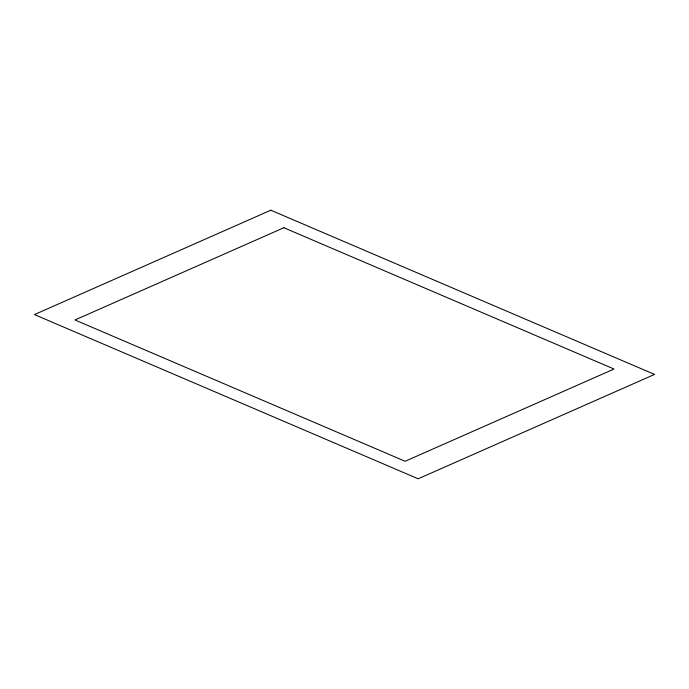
<?xml version="1.0" encoding="UTF-8"?>
<svg xmlns="http://www.w3.org/2000/svg" width="689" height="689" viewBox="0 0 689 689"><rect width="100%" height="100%" fill="white"/><g stroke="black" fill="none" stroke-linecap="round" stroke-linejoin="round"><path stroke-width="1.03" d="M270.82 210.205L34.45 314.58L418.18 478.795L654.55 374.42L270.82 210.205M283.859 227.732L74.98 319.972L405.141 461.268L614.02 369.028L283.859 227.732"/></g></svg>
